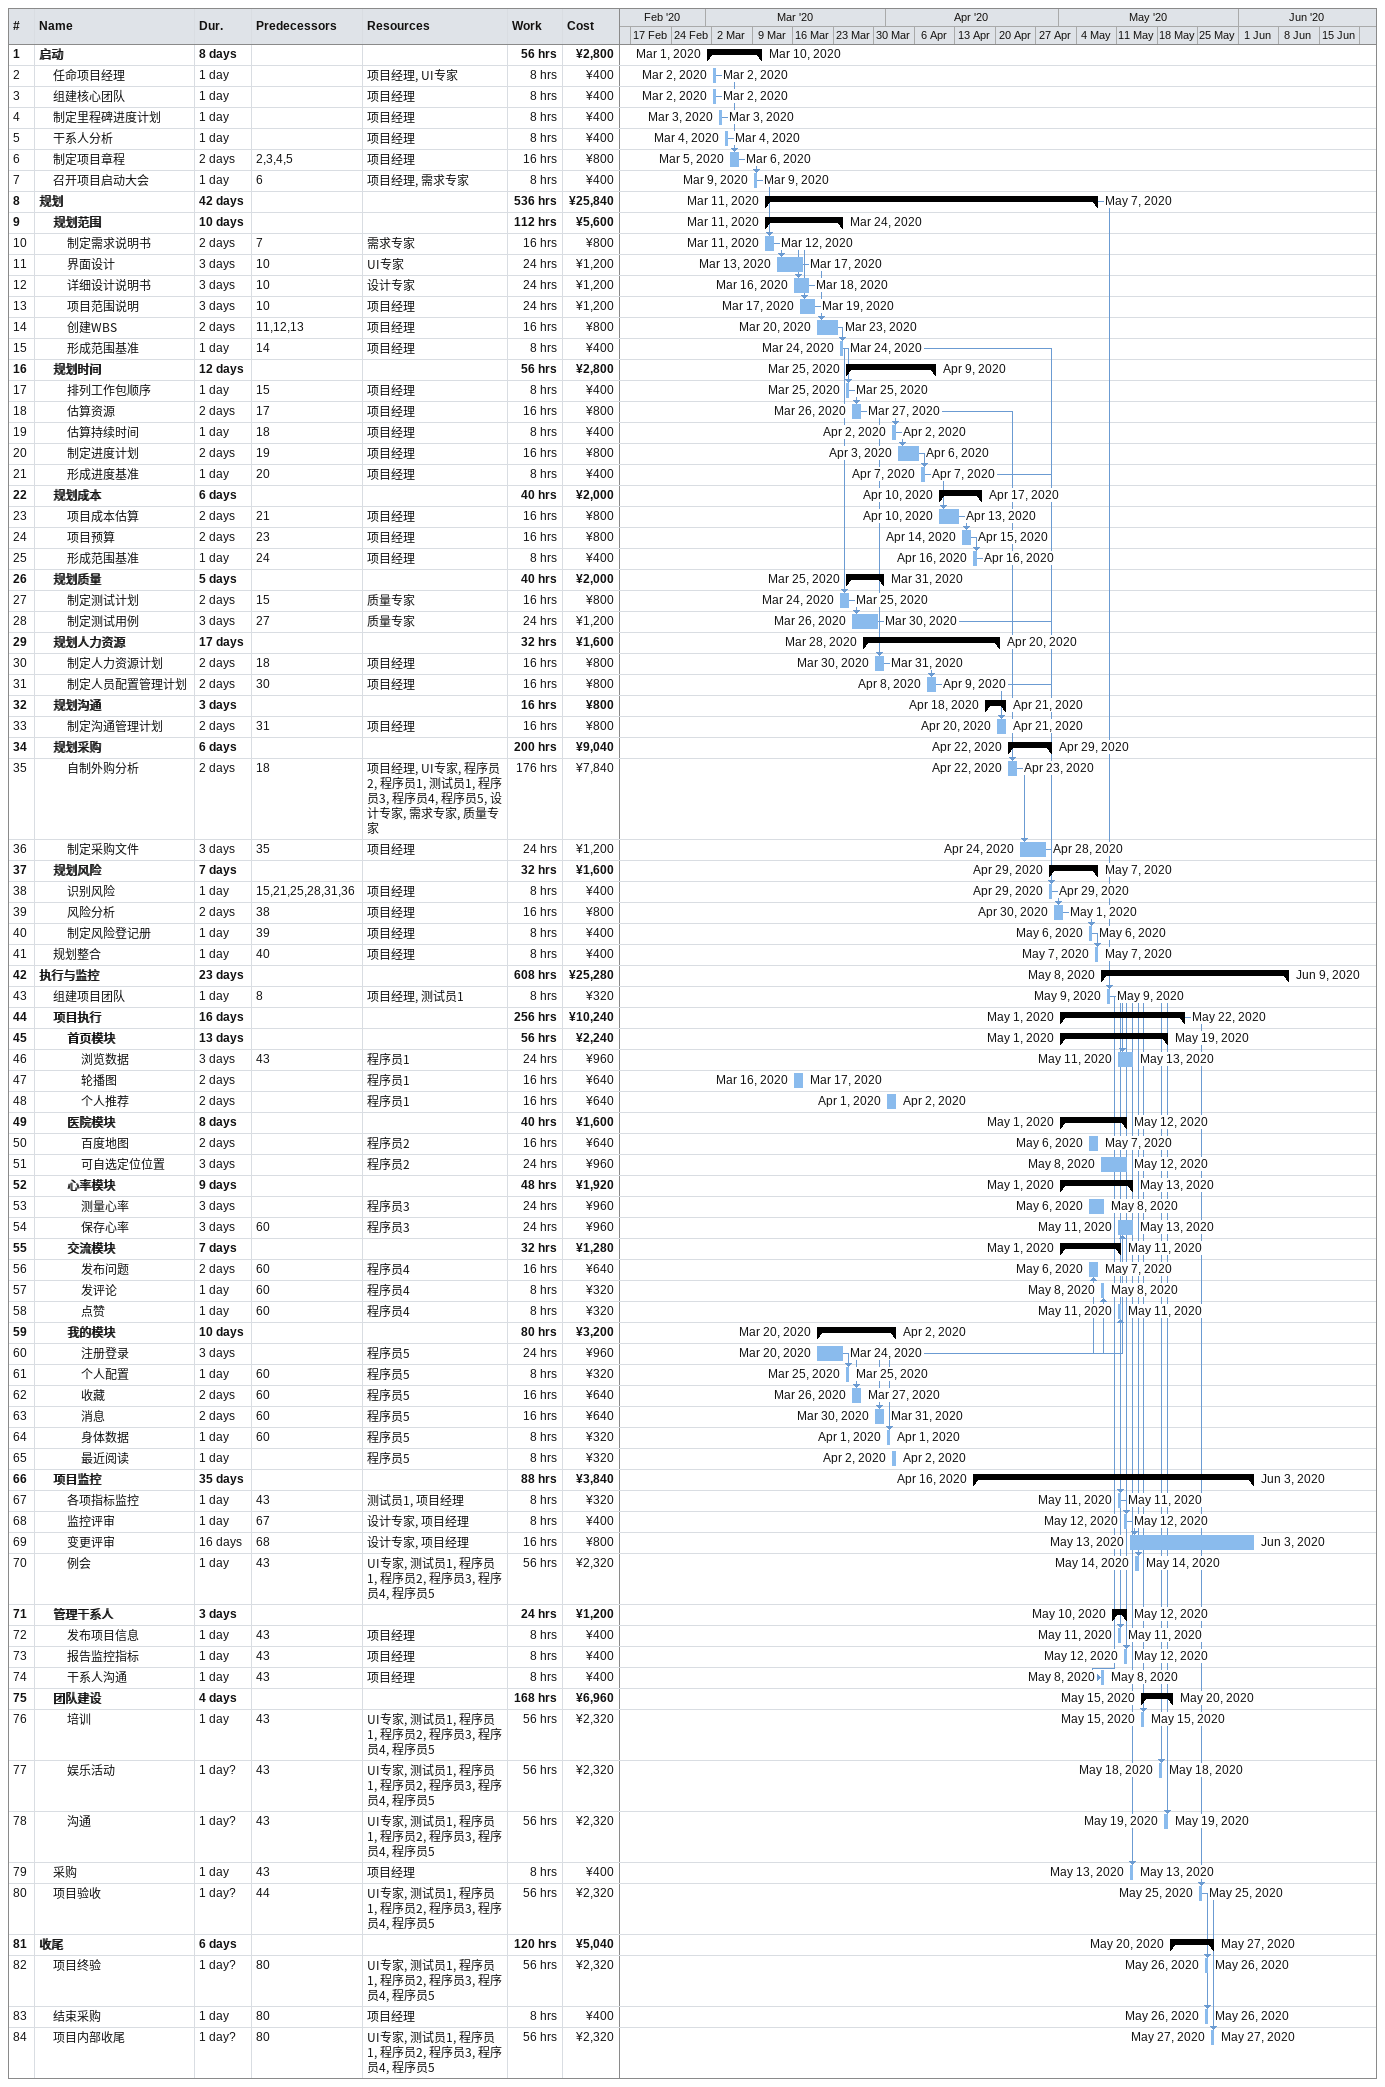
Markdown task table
| ID | Level | Task | Duration | Start | Finish | Predecessors | Resources | Work (h) | Cost (¥) |
|---|---|---|---|---|---|---|---|---|---|
| 1 | 1 | **启动** | 8d | 2020-03-01 | 2020-03-10 |  |  | 56 | 2800 |
| 2 | 2 | 任命项目经理 | 1d | 2020-03-02 | 2020-03-02 |  | 项目经理, UI专家 | 8 | 400 |
| 3 | 2 | 组建核心团队 | 1d | 2020-03-02 | 2020-03-02 |  | 项目经理 | 8 | 400 |
| 4 | 2 | 制定里程碑进度计划 | 1d | 2020-03-03 | 2020-03-03 |  | 项目经理 | 8 | 400 |
| 5 | 2 | 干系人分析 | 1d | 2020-03-04 | 2020-03-04 |  | 项目经理 | 8 | 400 |
| 6 | 2 | 制定项目章程 | 2d | 2020-03-05 | 2020-03-06 | 2, 3, 4, 5 | 项目经理 | 16 | 800 |
| 7 | 2 | 召开项目启动大会 | 1d | 2020-03-09 | 2020-03-09 | 6 | 项目经理, 需求专家 | 8 | 400 |
| 8 | 1 | **规划** | 42d | 2020-03-11 | 2020-05-07 |  |  | 536 | 25840 |
| 9 | 2 | **规划范围** | 10d | 2020-03-11 | 2020-03-24 |  |  | 112 | 5600 |
| 10 | 3 | 制定需求说明书 | 2d | 2020-03-11 | 2020-03-12 | 7 | 需求专家 | 16 | 800 |
| 11 | 3 | 界面设计 | 3d | 2020-03-13 | 2020-03-17 | 10 | UI专家 | 24 | 1200 |
| 12 | 3 | 详细设计说明书 | 3d | 2020-03-16 | 2020-03-18 | 10 | 设计专家 | 24 | 1200 |
| 13 | 3 | 项目范围说明 | 3d | 2020-03-17 | 2020-03-19 | 10 | 项目经理 | 24 | 1200 |
| 14 | 3 | 创建WBS | 2d | 2020-03-20 | 2020-03-23 | 11, 12, 13 | 项目经理 | 16 | 800 |
| 15 | 3 | 形成范围基准 | 1d | 2020-03-24 | 2020-03-24 | 14 | 项目经理 | 8 | 400 |
| 16 | 2 | **规划时间** | 12d | 2020-03-25 | 2020-04-09 |  |  | 56 | 2800 |
| 17 | 3 | 排列工作包顺序 | 1d | 2020-03-25 | 2020-03-25 | 15 | 项目经理 | 8 | 400 |
| 18 | 3 | 估算资源 | 2d | 2020-03-26 | 2020-03-27 | 17 | 项目经理 | 16 | 800 |
| 19 | 3 | 估算持续时间 | 1d | 2020-04-02 | 2020-04-02 | 18 | 项目经理 | 8 | 400 |
| 20 | 3 | 制定进度计划 | 2d | 2020-04-03 | 2020-04-06 | 19 | 项目经理 | 16 | 800 |
| 21 | 3 | 形成进度基准 | 1d | 2020-04-07 | 2020-04-07 | 20 | 项目经理 | 8 | 400 |
| 22 | 2 | **规划成本** | 6d | 2020-04-10 | 2020-04-17 |  |  | 40 | 2000 |
| 23 | 3 | 项目成本估算 | 2d | 2020-04-10 | 2020-04-13 | 21 | 项目经理 | 16 | 800 |
| 24 | 3 | 项目预算 | 2d | 2020-04-14 | 2020-04-15 | 23 | 项目经理 | 16 | 800 |
| 25 | 3 | 形成范围基准 | 1d | 2020-04-16 | 2020-04-16 | 24 | 项目经理 | 8 | 400 |
| 26 | 2 | **规划质量** | 5d | 2020-03-25 | 2020-03-31 |  |  | 40 | 2000 |
| 27 | 3 | 制定测试计划 | 2d | 2020-03-24 | 2020-03-25 | 15 | 质量专家 | 16 | 800 |
| 28 | 3 | 制定测试用例 | 3d | 2020-03-26 | 2020-03-30 | 27 | 质量专家 | 24 | 1200 |
| 29 | 2 | **规划人力资源** | 17d | 2020-03-28 | 2020-04-20 |  |  | 32 | 1600 |
| 30 | 3 | 制定人力资源计划 | 2d | 2020-03-30 | 2020-03-31 | 18 | 项目经理 | 16 | 800 |
| 31 | 3 | 制定人员配置管理计划 | 2d | 2020-04-08 | 2020-04-09 | 30 | 项目经理 | 16 | 800 |
| 32 | 2 | **规划沟通** | 3d | 2020-04-18 | 2020-04-21 |  |  | 16 | 800 |
| 33 | 3 | 制定沟通管理计划 | 2d | 2020-04-20 | 2020-04-21 | 31 | 项目经理 | 16 | 800 |
| 34 | 2 | **规划采购** | 6d | 2020-04-22 | 2020-04-29 |  |  | 200 | 9040 |
| 35 | 3 | 自制外购分析 | 2d | 2020-04-22 | 2020-04-23 | 18 | 项目经理, UI专家, 程序员2, 程序员1, 测试员1, 程序员3, 程序员4, 程序员5, 设计专家, 需求专家, 质量专家 | 176 | 7840 |
| 36 | 3 | 制定采购文件 | 3d | 2020-04-24 | 2020-04-28 | 35 | 项目经理 | 24 | 1200 |
| 37 | 2 | **规划风险** | 7d | 2020-04-29 | 2020-05-07 |  |  | 32 | 1600 |
| 38 | 3 | 识别风险 | 1d | 2020-04-29 | 2020-04-29 | 15, 21, 25, 28, 31, 36 | 项目经理 | 8 | 400 |
| 39 | 3 | 风险分析 | 2d | 2020-04-30 | 2020-05-01 | 38 | 项目经理 | 16 | 800 |
| 40 | 3 | 制定风险登记册 | 1d | 2020-05-06 | 2020-05-06 | 39 | 项目经理 | 8 | 400 |
| 41 | 2 | 规划整合 | 1d | 2020-05-07 | 2020-05-07 | 40 | 项目经理 | 8 | 400 |
| 42 | 1 | **执行与监控** | 23d | 2020-05-08 | 2020-06-09 |  |  | 608 | 25280 |
| 43 | 2 | 组建项目团队 | 1d | 2020-05-09 | 2020-05-09 | 8 | 项目经理, 测试员1 | 8 | 320 |
| 44 | 2 | **项目执行** | 16d | 2020-05-01 | 2020-05-22 |  |  | 256 | 10240 |
| 45 | 3 | **首页模块** | 13d | 2020-05-01 | 2020-05-19 |  |  | 56 | 2240 |
| 46 | 4 | 浏览数据 | 3d | 2020-05-11 | 2020-05-13 | 43 | 程序员1 | 24 | 960 |
| 47 | 4 | 轮播图 | 2d | 2020-03-16 | 2020-03-17 |  | 程序员1 | 16 | 640 |
| 48 | 4 | 个人推荐 | 2d | 2020-04-01 | 2020-04-02 |  | 程序员1 | 16 | 640 |
| 49 | 3 | **医院模块** | 8d | 2020-05-01 | 2020-05-12 |  |  | 40 | 1600 |
| 50 | 4 | 百度地图 | 2d | 2020-05-06 | 2020-05-07 |  | 程序员2 | 16 | 640 |
| 51 | 4 | 可自选定位位置 | 3d | 2020-05-08 | 2020-05-12 |  | 程序员2 | 24 | 960 |
| 52 | 3 | **心率模块** | 9d | 2020-05-01 | 2020-05-13 |  |  | 48 | 1920 |
| 53 | 4 | 测量心率 | 3d | 2020-05-06 | 2020-05-08 |  | 程序员3 | 24 | 960 |
| 54 | 4 | 保存心率 | 3d | 2020-05-11 | 2020-05-13 | 60 | 程序员3 | 24 | 960 |
| 55 | 3 | **交流模块** | 7d | 2020-05-01 | 2020-05-11 |  |  | 32 | 1280 |
| 56 | 4 | 发布问题 | 2d | 2020-05-06 | 2020-05-07 | 60 | 程序员4 | 16 | 640 |
| 57 | 4 | 发评论 | 1d | 2020-05-08 | 2020-05-08 | 60 | 程序员4 | 8 | 320 |
| 58 | 4 | 点赞 | 1d | 2020-05-11 | 2020-05-11 | 60 | 程序员4 | 8 | 320 |
| 59 | 3 | **我的模块** | 10d | 2020-03-20 | 2020-04-02 |  |  | 80 | 3200 |
| 60 | 4 | 注册登录 | 3d | 2020-03-20 | 2020-03-24 |  | 程序员5 | 24 | 960 |
| 61 | 4 | 个人配置 | 1d | 2020-03-25 | 2020-03-25 | 60 | 程序员5 | 8 | 320 |
| 62 | 4 | 收藏 | 2d | 2020-03-26 | 2020-03-27 | 60 | 程序员5 | 16 | 640 |
| 63 | 4 | 消息 | 2d | 2020-03-30 | 2020-03-31 | 60 | 程序员5 | 16 | 640 |
| 64 | 4 | 身体数据 | 1d | 2020-04-01 | 2020-04-01 | 60 | 程序员5 | 8 | 320 |
| 65 | 4 | 最近阅读 | 1d | 2020-04-02 | 2020-04-02 |  | 程序员5 | 8 | 320 |
| 66 | 2 | **项目监控** | 35d | 2020-04-16 | 2020-06-03 |  |  | 88 | 3840 |
| 67 | 3 | 各项指标监控 | 1d | 2020-05-11 | 2020-05-11 | 43 | 测试员1, 项目经理 | 8 | 320 |
| 68 | 3 | 监控评审 | 1d | 2020-05-12 | 2020-05-12 | 67 | 设计专家, 项目经理 | 8 | 400 |
| 69 | 3 | 变更评审 | 16d | 2020-05-13 | 2020-06-03 | 68 | 设计专家, 项目经理 | 16 | 800 |
| 70 | 3 | 例会 | 1d | 2020-05-14 | 2020-05-14 | 43 | UI专家, 测试员1, 程序员1, 程序员2, 程序员3, 程序员4, 程序员5 | 56 | 2320 |
| 71 | 2 | **管理干系人** | 3d | 2020-05-10 | 2020-05-12 |  |  | 24 | 1200 |
| 72 | 3 | 发布项目信息 | 1d | 2020-05-11 | 2020-05-11 | 43 | 项目经理 | 8 | 400 |
| 73 | 3 | 报告监控指标 | 1d | 2020-05-12 | 2020-05-12 | 43 | 项目经理 | 8 | 400 |
| 74 | 3 | 干系人沟通 | 1d | 2020-05-08 | 2020-05-08 | 43 | 项目经理 | 8 | 400 |
| 75 | 2 | **团队建设** | 4d | 2020-05-15 | 2020-05-20 |  |  | 168 | 6960 |
| 76 | 3 | 培训 | 1d | 2020-05-15 | 2020-05-15 | 43 | UI专家, 测试员1, 程序员1, 程序员2, 程序员3, 程序员4, 程序员5 | 56 | 2320 |
| 77 | 3 | 娱乐活动 | 1d? | 2020-05-18 | 2020-05-18 | 43 | UI专家, 测试员1, 程序员1, 程序员2, 程序员3, 程序员4, 程序员5 | 56 | 2320 |
| 78 | 3 | 沟通 | 1d? | 2020-05-19 | 2020-05-19 | 43 | UI专家, 测试员1, 程序员1, 程序员2, 程序员3, 程序员4, 程序员5 | 56 | 2320 |
| 79 | 2 | 采购 | 1d | 2020-05-13 | 2020-05-13 | 43 | 项目经理 | 8 | 400 |
| 80 | 2 | 项目验收 | 1d? | 2020-05-25 | 2020-05-25 | 44 | UI专家, 测试员1, 程序员1, 程序员2, 程序员3, 程序员4, 程序员5 | 56 | 2320 |
| 81 | 1 | **收尾** | 6d | 2020-05-20 | 2020-05-27 |  |  | 120 | 5040 |
| 82 | 2 | 项目终验 | 1d? | 2020-05-26 | 2020-05-26 | 80 | UI专家, 测试员1, 程序员1, 程序员2, 程序员3, 程序员4, 程序员5 | 56 | 2320 |
| 83 | 2 | 结束采购 | 1d | 2020-05-26 | 2020-05-26 | 80 | 项目经理 | 8 | 400 |
| 84 | 2 | 项目内部收尾 | 1d? | 2020-05-27 | 2020-05-27 | 80 | UI专家, 测试员1, 程序员1, 程序员2, 程序员3, 程序员4, 程序员5 | 56 | 2320 |
